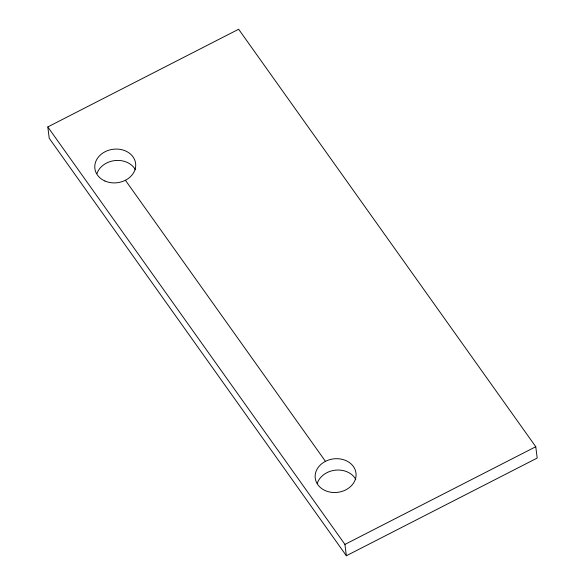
<?xml version="1.0" encoding="UTF-8"?>
<svg xmlns="http://www.w3.org/2000/svg" width="585" height="585" viewBox="0 0 585 585"><rect width="100%" height="100%" fill="white"/><g stroke="black" fill="none" stroke-linecap="round" stroke-linejoin="round"><path stroke-width="0.88" d="M47.802 126.938L238.636 29.25L535.765 446.721L537.198 458.062L346.364 555.75L49.235 138.279L47.802 126.938L344.931 544.408L346.364 555.75M344.931 544.408L535.765 446.721M125.395 180.253L325.457 461.346A20.526 16.855 -7.2 0 1 356.089 474.859A20.526 16.855 -7.2 0 1 325.289 490.625A20.526 16.855 -7.2 0 1 325.457 461.346M317.289 483.305A20.526 16.855 -7.2 0 1 335.534 470.157A20.526 16.855 -7.2 0 1 355.79 479.386M96.92 173.679A20.526 16.855 -7.2 0 1 115.165 160.539A20.526 16.855 -7.2 0 1 135.42 169.767M104.92 181.006A20.526 16.855 -7.2 0 0 135.72 165.233A20.526 16.855 -7.2 0 0 105.088 151.727A20.526 16.855 -7.2 0 0 104.92 181.006"/></g></svg>
